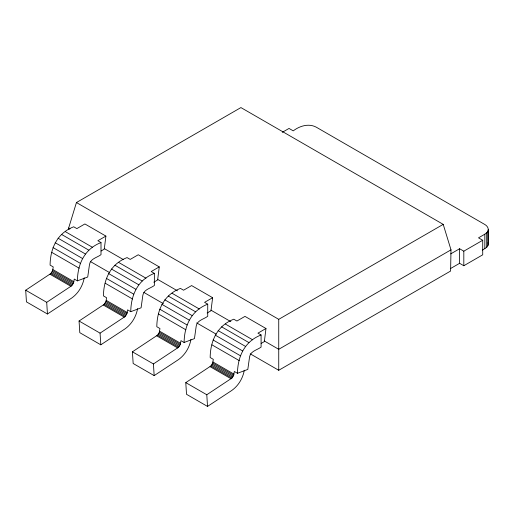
<?xml version="1.0" encoding="UTF-8"?>
<svg xmlns="http://www.w3.org/2000/svg" width="514" height="514" viewBox="0 0 514 514"><rect width="100%" height="100%" fill="white"/><g stroke="black" fill="none" stroke-linecap="round" stroke-linejoin="round"><path stroke-width="0.77" d="M69.114 229.507L68.658 228.01L76.438 202.542L240.918 107.58L443.216 224.374L450.996 249.843L450.598 271.051L278.736 370.279L250.234 353.825M101.065 251.012L104.271 249.161L105.903 236.087L84.894 223.956L76.849 228.601L73.701 226.783C57.279 233.144 50.301 248.249 50.083 265.102L53.231 266.92L52.608 270.621L50.796 273.557L25.7 290.198L26.439 301.872L47.442 314.003L71.716 298.03C78.359 293.301 82.825 285.823 84.212 277.823M47.442 314.003L46.71 302.328L71.799 285.688L73.618 282.751L74.241 279.051L77.389 280.869L87.733 277.001L89.513 264.324C90.406 258.715 97.172 257.565 101.007 254.681L101.007 242.55L97.859 240.732L105.903 236.087M77.389 280.869C77.614 264.016 84.592 248.911 101.007 242.55M153.782 282.186L157.631 279.969L159.263 266.894L138.253 254.764L130.209 259.409L127.061 257.591C110.638 263.945 103.661 279.051 103.442 295.91L106.591 297.728L105.968 301.429L104.156 304.365L79.06 321.006L79.798 332.68L100.802 344.81L125.075 328.838C131.719 324.109 136.184 316.63 137.572 308.631M100.802 344.81L100.069 333.136L125.159 316.495L126.977 313.559L127.6 309.858L130.749 311.677L141.093 307.809L142.873 295.132C143.766 289.517 150.531 288.373 154.367 285.488L154.367 273.358L151.219 271.54L159.263 266.894M130.749 311.677C130.974 294.824 137.951 279.712 154.367 273.358M207.142 312.994L210.991 310.771L212.623 297.702L191.613 285.572L183.569 290.217L180.42 288.399C163.998 294.753 157.021 309.858 156.802 326.718L159.95 328.536L159.327 332.237L157.515 335.173L132.419 351.814L133.158 363.488L154.161 375.618L178.435 359.639C185.079 354.917 189.544 347.438 190.932 339.439M154.161 375.618L153.429 363.944L178.519 347.303L180.337 344.367L180.96 340.66L184.108 342.485L194.453 338.617L196.232 325.94C197.125 320.325 203.891 319.181 207.727 316.296L207.727 304.166L204.578 302.348L212.623 297.702M184.108 342.485C184.333 325.625 191.311 310.52 207.727 304.166M261.144 343.429L264.35 341.579L265.982 328.51L244.972 316.38L236.928 321.025L233.78 319.207C217.358 325.561 210.38 340.666 210.162 357.519L213.31 359.344L212.687 363.045L210.875 365.981L185.779 382.622L186.518 394.296L207.521 406.42L231.795 390.447C238.438 385.725 242.904 378.24 244.291 370.241M207.521 406.42L206.789 394.752L231.878 378.105L233.697 375.175L234.32 371.468L237.468 373.286L247.812 369.425L249.592 356.748C250.485 351.133 257.251 349.989 261.086 347.104L261.086 334.974L257.938 333.156L265.982 328.51M237.468 373.286C237.693 356.433 244.67 341.328 261.086 334.974M482.299 250.209L486.707 247.33L487.895 245.679L487.895 231.12C489.09 228.447 487.111 225.762 484.818 224.496L316.341 127.221C308.773 123.09 299.681 125.93 293.231 130.864L289.029 128.436L282.276 132.336M487.895 245.679L488.3 243.899L488.3 229.347M450.765 268.411L459.612 263.309L463.814 265.732L482.717 254.815L482.717 240.263L478.515 237.834L484.818 234.198L486.707 232.778L487.895 231.12M76.438 202.542L278.736 319.335L443.216 224.374M450.996 249.843L278.736 349.302L264.241 340.93M450.694 253.897L459.612 248.75L463.814 251.179L482.717 240.263M68.658 228.01L70.039 228.807M104.162 248.513L123.437 259.634M157.522 279.314L177.484 290.84M210.881 310.122L230.844 321.648M65.31 231.628L92.616 247.395M118.67 262.436L145.976 278.202M172.029 293.243L199.336 309.01M225.383 324.051L252.695 339.818M61.545 234.416L88.851 250.183M114.905 265.224L142.211 280.991M168.264 296.025L195.571 311.792M221.624 326.833L248.93 342.6M58.069 238.207L85.382 253.974M111.429 269.008L138.741 284.775M164.788 299.816L192.101 315.583M218.148 330.624L245.461 346.391M90.342 261.51L109.803 272.748M143.869 292.415L163.336 303.652M196.701 322.921L216.169 334.158M55.159 242.704L82.471 258.471M108.518 273.512L135.831 289.279M161.878 304.32L189.191 320.087M215.237 335.128L242.55 350.895M53.032 247.575L80.345 263.341M106.392 278.376L133.704 294.143M159.751 309.184L187.064 324.951M213.111 339.992L240.423 355.759M51.863 252.425L79.169 268.192M105.222 283.233L132.528 299M158.582 314.035L185.888 329.802M211.941 344.843L239.248 360.61M52.858 269.561L73.868 281.691M106.218 300.369L127.228 312.499M159.578 331.177L180.587 343.301M212.937 361.978L233.947 374.108M52.608 270.621L73.618 282.751M105.968 301.429L126.977 313.559M159.327 332.237L180.337 344.367M212.687 363.045L233.697 375.175M52.158 271.694L73.168 283.824M105.518 302.502L126.528 314.626M158.877 333.31L179.887 345.434M212.237 364.111L233.247 376.242M51.541 272.696L72.545 284.827M104.901 303.504L125.904 315.628M158.261 334.306L179.264 346.436M211.614 365.113L232.624 377.244M50.796 273.557L71.799 285.688M104.156 304.365L125.159 316.495M157.515 335.173L178.519 347.303M210.875 365.981L231.878 378.105M49.98 274.225L70.983 286.349M103.34 305.027L124.343 317.157M156.699 335.835L177.703 347.965M210.059 366.643L231.062 378.773M25.7 290.198L46.71 302.328M79.06 321.006L100.069 333.136M132.419 351.814L153.429 363.944M185.779 382.622L206.789 394.752M488.03 242.717L488.3 243.899M486.707 232.778L486.707 247.33M484.818 234.198L484.818 248.75M463.814 251.179L463.814 265.732M459.612 248.75L459.612 263.309M278.736 319.335L278.736 370.279"/></g></svg>
